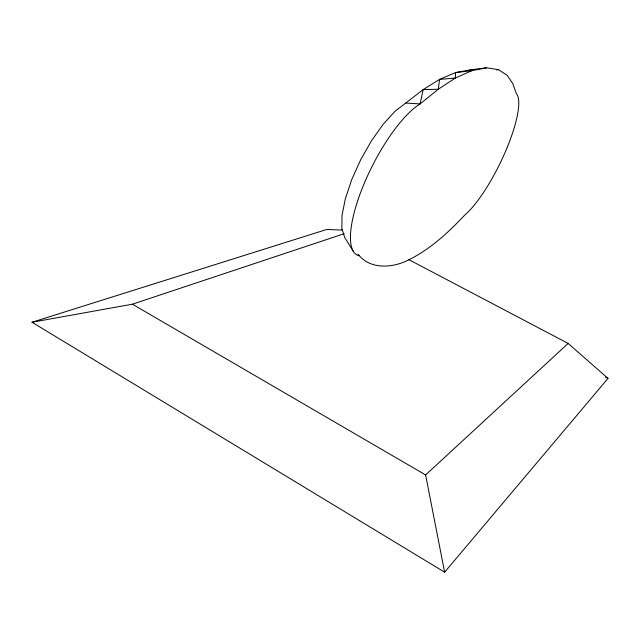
<?xml version="1.0" encoding="UTF-8"?>
<svg xmlns="http://www.w3.org/2000/svg" width="640" height="640" viewBox="0 0 640 640"><rect width="100%" height="100%" fill="white"/><g stroke="black" fill="none" stroke-linecap="round" stroke-linejoin="round"><path stroke-width="0.96" d="M342.672 230.12L326.792 229.456L32 322.248L444.632 572.184L608 378.408L568.144 343.432L408.328 259.368M444.632 572.184L425.616 474.96L568.144 343.432M32 322.248L132.384 304.2L344.136 233.712M357.976 254.072C369.2 269.144 390.648 268.264 406.24 261.056C429.016 250.4 447.72 233.152 464.8 215.032A70.752 17.832 -63.9 0 0 505.84 150.672A70.752 17.832 -63.9 0 0 516.432 93.728L512.72 83.504L507.104 75.288L498.464 69.672L486.528 67.816L471.744 70.688L455.592 72.568L439.56 79.392L423.16 89.616L394.912 111.36L383.176 124.264L371.432 140.856L360.64 159.848L351.704 179.688L345.344 198.752L342.008 215.52L341.864 228.76L344.784 237.624L353.36 251.384M486.528 67.816L470.184 69.864L455.592 72.568L455.304 78.08L438.304 89.232L420.096 103.928A86.176 26.632 -63.2 0 0 362.792 186.904A86.176 26.632 -63.2 0 0 358.984 255.72M496.544 69.888L498.464 69.672M405.728 103.04L420.096 103.928L423.16 89.616L438.304 89.232L439.56 79.392L455.304 78.08L471.744 70.688L470.184 69.864L472.024 70.112M605.352 377.008L608 378.408M132.384 304.2L425.616 474.96"/></g></svg>
